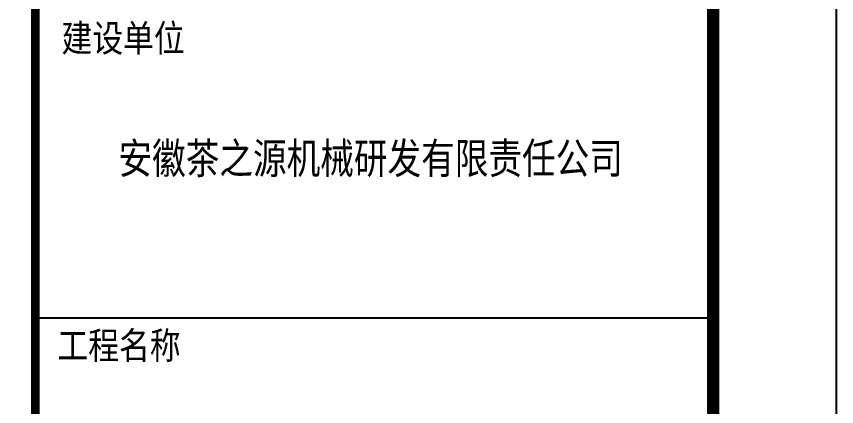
# Model space of a CAD drawing. Extents: x 8844666 to 9156203, y 1662182 to 2655606.
# Drawn here: x 9146223 to 9156203, y 1910086 to 1914830 of the extents above; entities that cross this region are included whole.
import ezdxf
from ezdxf.enums import TextEntityAlignment as Align

# ---------------------------------------------------------------- set-up
doc = ezdxf.new("R2010")
doc.units = 0
doc.header["$LTSCALE"] = 1000
doc.header["$MEASUREMENT"] = 0
doc.layers.get('0').update_dxf_attribs({"linetype": 'CONTINUOUS'})
for name, color, linetype in [('PP-PM-TK', 7, 'CONTINUOUS'), ('PUB_TEXT', 7, 'CONTINUOUS'), ('PUB_TITLE', 4, 'CONTINUOUS')]:
    doc.layers.add(name, color=color, linetype=linetype)
doc.styles.add('TQ', font='txt.shx', dxfattribs={"width": 0.8, "bigfont": 'hztxt.shx'})
doc.styles.add('仿宋', font='', dxfattribs={"width": 0.8})
doc.styles.get('仿宋').set_extended_font_data('SimSun')

# ---------------------------------------------------------------- blocks, each defined once
blk = doc.blocks.new('A1-TK')
at = {"layer": 'PP-PM-TK', "color": 4}
blk.add_line((9146250.4, 1810979.9), (9151750.4, 1810979.9), dxfattribs=at)
at = {"layer": 'PP-PM-TK', "color": 4, "const_width": 70}
blk.add_lwpolyline([(9146250.4, 1854615.8), (9151750.4, 1854615.8), (9151750.4, 1797215.8), (9146250.4, 1797215.8)], close=True, dxfattribs=at)
at = {"layer": 'PUB_TEXT', "color": 2, "style": 'TQ'}
for s, p in [('建设单位', (9146463.2, 1813112.6)), ('工程名称', (9146429.6, 1810621.6))]:
    blk.add_text(s, height=250, dxfattribs=at).set_placement(p)
at = {"layer": 'PUB_TITLE', "color": 0, "style": '仿宋', "width": 0.8}
blk.add_text('安徽茶之源机械研发有限责任公司', height=250, dxfattribs=at).set_placement((9148971.2, 1812147.7), align=Align.CENTER)

msp = doc.modelspace()

# ---------------------------------------------------------------- linework, layer by layer
at = {"layer": 'PUB_TITLE'}
msp.add_lwpolyline([(8903902.8, 1889019.1), (9156202.8, 1889019.1), (9156202.8, 1978119.1), (8903902.8, 1978119.1)], close=True, dxfattribs=at)
at = {"layer": 'PUB_TITLE', "const_width": 150}
msp.add_lwpolyline([(8907652.8, 1890519.1), (9154702.8, 1890519.1), (9154702.8, 1976619.1), (8907652.8, 1976619.1)], close=True, dxfattribs=at)

# ---------------------------------------------------------------- block references
at = {"xscale": 1.5, "yscale": 1.5, "zscale": 1.5}
msp.add_blockref('A1-TK', (-4572922.9, -805304.6), dxfattribs=at)

doc.saveas('drawing.dxf')
